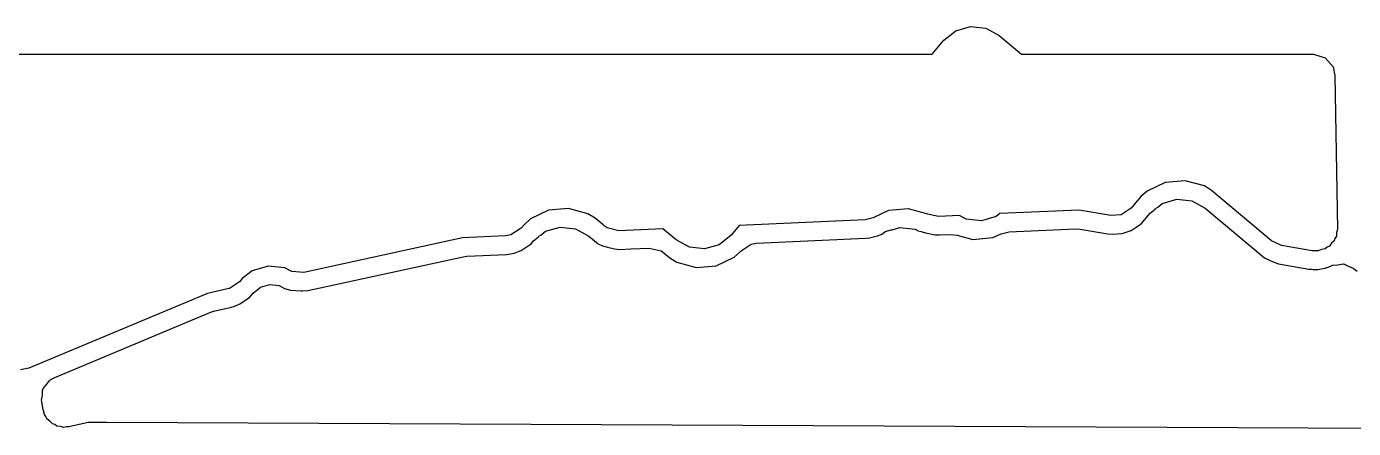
# Model space of a CAD drawing. Extents: x -27.9 to 25.2, y -6.7 to 48.3.
# Drawn here: x 7.52 to 15.16, y -2.26 to 0.06 of the extents above; entities that cross this region are included whole.
import ezdxf

# ---------------------------------------------------------------- set-up
doc = ezdxf.new("R2010")
doc.units = 0
doc.layers.add('BLACK', color=7, linetype='CONTINUOUS')

msp = doc.modelspace()

# ---------------------------------------------------------------- linework, layer by layer
at = {"layer": 'BLACK', "linetype": 'CONTINUOUS'}
for p, q in [((12.806625, -0.019572), (12.875092, 0.035378)), ((12.875092, 0.035378), (12.959375, 0.059944)), ((12.959375, 0.059944), (13.046644, 0.050387)), ((13.046644, 0.050387), (13.123612, 0.00816)), ((13.123612, 0.00816), (13.253108, -0.1005)), ((12.738718, -0.1005), (12.806625, -0.019572)), ((-0.019989, -0.1005), (9.407847, -0.1005)), ((9.407847, -0.1005), (9.409374, -0.100055)), ((9.409374, -0.100055), (9.413437, -0.1005)), ((9.413437, -0.1005), (12.738718, -0.1005)), ((13.253108, -0.1005), (14.933904, -0.1005)), ((14.933904, -0.1005), (15.000943, -0.120185)), ((15.000943, -0.120185), (15.046698, -0.172989)), ((15.046698, -0.172989), (15.057888, -0.222532)), ((15.057888, -0.222532), (15.071952, -1.108606)), ((14.080385, -0.839691), (13.975844, -0.88844)), ((14.08039, -0.83969), (14.080385, -0.839691)), ((14.195297, -0.829637), (14.08039, -0.83969)), ((14.195301, -0.829638), (14.195297, -0.829637)), ((14.306723, -0.859493), (14.195301, -0.829638)), ((13.975844, -0.88844), (13.940415, -0.920905)), ((14.347249, -0.885312), (14.306723, -0.859493)), ((14.692325, -1.174864), (14.347249, -0.885312)), ((10.645298, -0.989638), (10.530391, -0.999691)), ((10.645302, -0.989639), (10.645298, -0.989638)), ((10.756724, -1.019494), (10.645302, -0.989639)), ((12.601613, -0.991477), (12.486706, -1.00153)), ((12.601617, -0.991478), (12.601613, -0.991477)), ((12.713039, -1.021333), (12.601617, -0.991478)), ((13.884066, -0.988058), (13.825894, -1.026759)), ((13.940415, -0.920905), (13.884066, -0.988058)), ((14.022081, -0.993349), (14.02455, -0.98944)), ((14.02455, -0.98944), (14.037519, -0.980958)), ((14.037519, -0.980958), (14.06246, -0.960942)), ((14.06246, -0.960942), (14.146743, -0.936376)), ((14.146743, -0.936376), (14.234012, -0.945933)), ((14.234012, -0.945933), (14.31098, -0.98816)), ((14.31098, -0.98816), (14.651777, -1.274122)), ((10.425845, -1.048441), (10.390413, -1.080908)), ((10.530386, -0.999692), (10.425845, -1.048441)), ((10.530391, -0.999691), (10.530386, -0.999692)), ((10.79725, -1.045313), (10.756724, -1.019494)), ((10.843588, -1.084195), (10.79725, -1.045313)), ((12.351914, -1.054043), (11.628214, -1.08666)), ((12.398736, -1.042551), (12.351914, -1.054043)), ((12.486701, -1.001531), (12.398736, -1.042551)), ((12.486706, -1.00153), (12.486701, -1.001531)), ((12.713041, -1.021334), (12.713039, -1.021333)), ((12.713043, -1.021335), (12.713041, -1.021334)), ((12.720374, -1.02456), (12.713043, -1.021335)), ((12.775892, -1.034933), (12.720374, -1.02456)), ((12.895431, -1.029545), (12.775892, -1.034933)), ((12.934652, -1.051063), (12.895431, -1.029545)), ((13.021921, -1.06062), (12.934652, -1.051063)), ((13.106204, -1.036054), (13.021921, -1.06062)), ((13.127336, -1.019093), (13.106204, -1.036054)), ((13.58433, -0.998497), (13.127336, -1.019093)), ((13.767762, -1.030505), (13.58433, -0.998497)), ((13.825894, -1.026759), (13.767762, -1.030505)), ((13.941437, -1.078525), (13.993993, -1.015892)), ((13.993993, -1.015892), (14.022081, -0.993349)), ((10.313572, -1.141854), (10.282343, -1.147319)), ((10.371745, -1.103155), (10.313572, -1.141854)), ((10.390413, -1.080908), (10.371745, -1.103155)), ((10.474548, -1.149443), (10.487525, -1.140955)), ((10.487525, -1.140955), (10.512461, -1.120943)), ((10.512461, -1.120943), (10.596744, -1.096377)), ((10.596744, -1.096377), (10.684013, -1.105934)), ((10.684013, -1.105934), (10.760981, -1.148161)), ((10.849357, -1.089036), (10.843588, -1.084195)), ((10.866787, -1.101274), (10.849357, -1.089036)), ((10.934645, -1.11792), (10.866787, -1.101274)), ((11.187543, -1.106521), (10.934645, -1.11792)), ((11.264, -1.170676), (11.187543, -1.106521)), ((11.580987, -1.142944), (11.51252, -1.197894)), ((11.628214, -1.08666), (11.580987, -1.142944)), ((12.424265, -1.146564), (12.444, -1.139616)), ((12.444, -1.139616), (12.453073, -1.135384)), ((12.453073, -1.135384), (12.468776, -1.122782)), ((12.468776, -1.122782), (12.501642, -1.113202)), ((12.501642, -1.113202), (12.502269, -1.112718)), ((12.502269, -1.112718), (12.50754, -1.111483)), ((12.50754, -1.111483), (12.553059, -1.098216)), ((12.553059, -1.098216), (12.640328, -1.107773)), ((12.640328, -1.107773), (12.65798, -1.117457)), ((12.65798, -1.117457), (12.675669, -1.122197)), ((12.675669, -1.122197), (12.680167, -1.123494)), ((12.680167, -1.123494), (12.700704, -1.129838)), ((12.700704, -1.129838), (12.756222, -1.140211)), ((12.756222, -1.140211), (12.780714, -1.141924)), ((12.780714, -1.141924), (12.845213, -1.139016)), ((12.845213, -1.139016), (12.882886, -1.143114)), ((12.882886, -1.143114), (12.973363, -1.167358)), ((13.088281, -1.157304), (13.135422, -1.13532)), ((13.135422, -1.13532), (13.182244, -1.123826)), ((13.182244, -1.123826), (13.563911, -1.106625)), ((13.563911, -1.106625), (13.590803, -1.108344)), ((13.590803, -1.108344), (13.749352, -1.136011)), ((13.749352, -1.136011), (13.774649, -1.137383)), ((13.774649, -1.137383), (13.774651, -1.137382)), ((13.774651, -1.137382), (13.774654, -1.137383)), ((13.774654, -1.137383), (13.832775, -1.133638)), ((13.832775, -1.133638), (13.832779, -1.133637)), ((13.832779, -1.133637), (13.832781, -1.133637)), ((13.832781, -1.133637), (13.885217, -1.115928)), ((13.885217, -1.115928), (13.941437, -1.078525)), ((15.066462, -1.128463), (15.065845, -1.149057)), ((15.071952, -1.108606), (15.066462, -1.128463)), ((10.03433, -1.158498), (9.121557, -1.357507)), ((10.282343, -1.147319), (10.03433, -1.158498)), ((10.372892, -1.231025), (10.429118, -1.19362)), ((10.429118, -1.19362), (10.443994, -1.175893)), ((10.443994, -1.175893), (10.472078, -1.153352)), ((10.472078, -1.153352), (10.474548, -1.149443)), ((10.760981, -1.148161), (10.814659, -1.193202)), ((10.814659, -1.193202), (10.841271, -1.20529)), ((10.841271, -1.20529), (10.869448, -1.212202)), ((10.869448, -1.212202), (10.909122, -1.221935)), ((10.909122, -1.221935), (10.909127, -1.221935)), ((10.909127, -1.221935), (10.909129, -1.221936)), ((10.909129, -1.221936), (10.939467, -1.224911)), ((10.939477, -1.224911), (11.002775, -1.222057)), ((11.002775, -1.222057), (11.109783, -1.217234)), ((11.109783, -1.217234), (11.177639, -1.233879)), ((11.340968, -1.212903), (11.264, -1.170676)), ((11.428237, -1.22246), (11.340968, -1.212903)), ((11.51252, -1.197894), (11.428237, -1.22246)), ((11.638233, -1.233558), (11.696403, -1.194855)), ((11.696403, -1.194855), (11.727642, -1.189387)), ((11.727642, -1.189387), (12.356736, -1.161034)), ((12.356736, -1.161034), (12.377443, -1.158056)), ((12.377443, -1.158056), (12.424265, -1.146564)), ((12.973363, -1.167358), (13.088277, -1.157305)), ((13.088277, -1.157305), (13.088278, -1.157304)), ((13.088278, -1.157304), (13.088281, -1.157304)), ((14.750715, -1.202028), (14.692325, -1.174864)), ((14.926653, -1.232728), (14.750715, -1.202028)), ((15.012469, -1.21251), (15.001263, -1.222537)), ((15.026328, -1.206677), (15.012469, -1.21251)), ((15.03798, -1.189686), (15.026328, -1.206677)), ((15.053334, -1.17595), (15.03798, -1.189686)), ((15.05734, -1.161457), (15.053334, -1.17595)), ((15.065845, -1.149057), (15.05734, -1.161457)), ((9.144372, -1.462149), (10.037956, -1.267322)), ((10.037956, -1.267322), (10.058783, -1.264603)), ((10.058783, -1.264603), (10.287166, -1.25431)), ((10.287166, -1.25431), (10.300805, -1.252816)), ((10.300805, -1.252816), (10.332034, -1.247351)), ((10.332034, -1.247351), (10.372892, -1.231025)), ((10.939467, -1.224911), (10.939473, -1.22491)), ((10.939473, -1.22491), (10.939477, -1.224911)), ((11.177639, -1.233879), (11.195068, -1.246116)), ((11.195068, -1.246116), (11.227731, -1.273524)), ((11.227731, -1.273524), (11.268257, -1.299343)), ((11.494593, -1.319145), (11.599138, -1.270394)), ((11.599138, -1.270394), (11.634564, -1.237932)), ((11.634564, -1.237932), (11.638233, -1.233558)), ((14.651777, -1.274122), (14.70554, -1.299134)), ((14.932271, -1.233576), (14.926653, -1.232728)), ((14.935848, -1.233003), (14.932271, -1.233576)), ((14.961931, -1.233785), (14.935848, -1.233003)), ((14.980918, -1.225792), (14.961931, -1.233785)), ((15.001263, -1.222537), (14.980918, -1.225792)), ((8.82238, -1.347866), (8.766227, -1.392933)), ((8.822383, -1.347864), (8.82238, -1.347866)), ((8.914845, -1.320914), (8.822383, -1.347864)), ((9.010588, -1.3314), (8.914845, -1.320914)), ((9.035502, -1.345068), (9.010588, -1.3314)), ((9.051863, -1.352555), (9.035502, -1.345068)), ((9.121557, -1.357507), (9.051863, -1.352555)), ((11.268257, -1.299343), (11.379679, -1.329198)), ((11.379679, -1.329198), (11.494593, -1.319145)), ((14.70554, -1.299134), (14.732305, -1.307534)), ((14.732305, -1.307534), (14.908243, -1.338234)), ((14.908243, -1.338234), (14.910668, -1.338628)), ((14.910668, -1.338628), (14.916286, -1.339476)), ((14.916286, -1.339476), (14.920494, -1.339456)), ((14.920494, -1.339456), (14.922587, -1.339753)), ((14.922587, -1.339753), (14.932638, -1.340054)), ((14.932638, -1.340054), (14.932638, -1.340055)), ((14.932638, -1.340055), (14.950966, -1.340604)), ((14.950966, -1.340604), (14.958715, -1.340837)), ((14.958715, -1.340837), (14.958716, -1.340836)), ((14.958716, -1.340836), (14.958721, -1.340837)), ((14.958721, -1.340837), (15.000017, -1.333141)), ((15.000017, -1.333141), (15.00348, -1.332496)), ((15.00348, -1.332496), (15.00348, -1.332495)), ((15.00348, -1.332495), (15.003485, -1.332495)), ((15.003485, -1.332495), (15.003489, -1.332493)), ((15.003489, -1.332493), (15.003601, -1.332459)), ((15.003601, -1.332459), (15.011291, -1.329394)), ((15.011291, -1.329394), (15.018183, -1.328292)), ((15.018183, -1.328292), (15.039398, -1.318192)), ((15.039398, -1.318192), (15.043138, -1.316702)), ((15.043138, -1.316702), (15.074061, -1.313796)), ((15.074061, -1.313796), (15.104734, -1.308886)), ((15.104734, -1.308886), (15.108795, -1.310533)), ((15.108795, -1.310533), (15.112701, -1.310167)), ((15.112701, -1.310167), (15.130161, -1.319202)), ((15.130161, -1.319202), (15.163494, -1.332726)), ((15.163494, -1.332726), (15.186461, -1.349968)), ((8.692079, -1.450669), (8.681683, -1.453413)), ((8.750253, -1.411969), (8.692079, -1.450669)), ((8.766226, -1.392934), (8.750253, -1.411969)), ((8.766227, -1.392933), (8.766226, -1.392934)), ((8.829113, -1.476828), (8.871715, -1.442637)), ((8.871715, -1.442637), (8.924158, -1.427351)), ((8.924158, -1.427351), (8.978458, -1.433298)), ((8.978458, -1.433298), (9.010102, -1.450658)), ((9.010102, -1.450658), (9.044272, -1.459386)), ((8.56663, -1.478498), (7.537286, -1.9089)), ((8.681683, -1.453413), (8.56663, -1.478498)), ((8.7514, -1.53984), (8.807624, -1.502436)), ((8.807624, -1.502436), (8.829113, -1.476828)), ((9.044272, -1.459386), (9.104009, -1.46363)), ((9.104009, -1.46363), (9.113965, -1.464338)), ((9.113965, -1.464338), (9.113966, -1.464338)), ((9.113966, -1.464338), (9.144372, -1.462149)), ((7.686263, -1.962693), (8.588564, -1.585411)), ((8.588564, -1.585411), (8.609971, -1.578663)), ((8.609971, -1.578663), (8.704498, -1.558055)), ((8.704498, -1.558055), (8.709016, -1.556967)), ((8.709016, -1.556967), (8.719412, -1.554223)), ((8.719412, -1.554223), (8.7514, -1.53984)), ((7.537286, -1.9089), (7.489451, -1.918498)), ((7.640911, -2.002873), (7.657663, -1.979456)), ((7.657663, -1.979456), (7.665878, -1.97464)), ((7.665878, -1.97464), (7.668121, -1.972105)), ((7.668121, -1.972105), (7.672147, -1.970966)), ((7.672147, -1.970966), (7.686263, -1.962693)), ((7.61558, -2.065034), (7.617012, -2.036283)), ((7.617012, -2.036283), (7.620834, -2.030939)), ((7.620834, -2.030939), (7.621835, -2.024445)), ((7.621835, -2.024445), (7.640911, -2.002873)), ((7.611194, -2.093499), (7.61558, -2.065034)), ((7.612234, -2.10129), (7.611194, -2.093499)), ((7.612711, -2.102627), (7.612234, -2.10129)), ((7.617236, -2.13763), (7.612711, -2.102627)), ((7.617349, -2.139609), (7.617236, -2.13763)), ((7.617908, -2.143795), (7.617349, -2.139609)), ((7.619905, -2.148653), (7.617908, -2.143795)), ((7.627509, -2.177758), (7.619905, -2.148653)), ((7.635969, -2.187723), (7.627509, -2.177758)), ((7.641914, -2.202181), (7.635969, -2.187723)), ((7.658981, -2.214828), (7.641914, -2.202181)), ((7.672729, -2.231021), (7.658981, -2.214828)), ((7.68649, -2.235213), (7.672729, -2.231021)), ((7.69805, -2.243779), (7.68649, -2.235213)), ((7.719245, -2.245191), (7.69805, -2.243779)), ((7.739566, -2.251382), (7.719245, -2.245191)), ((7.75341, -2.247468), (7.739566, -2.251382)), ((7.767765, -2.248425), (7.75341, -2.247468)), ((7.879844, -2.223471), (7.767765, -2.248425)), ((7.910663, -2.223434), (7.879844, -2.223471)), ((7.912882, -2.223221), (7.910663, -2.223434)), ((7.923214, -2.223269), (7.912882, -2.223221)), ((7.923215, -2.223269), (7.923214, -2.223269)), ((7.936878, -2.223332), (7.923215, -2.223269)), ((7.942772, -2.22336), (7.936878, -2.223332)), ((7.942988, -2.223361), (7.942772, -2.22336)), ((7.969669, -2.223362), (7.942988, -2.223361)), ((7.969882, -2.223484), (7.969669, -2.223362)), ((7.986152, -2.22356), (7.969882, -2.223484)), ((7.986152, -2.223561), (7.986152, -2.22356)), ((15.310082, -2.257651), (7.986152, -2.223561))]:
    msp.add_line(p, q, dxfattribs=at)

doc.saveas('drawing.dxf')
